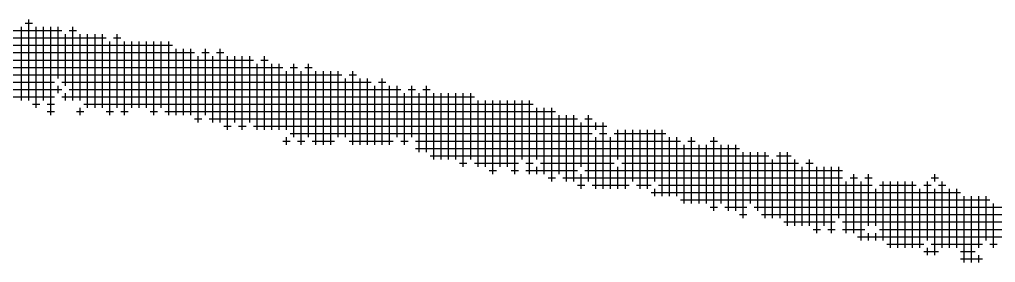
# Model space of a CAD drawing. Header units: feet. Extents: x 0 to 504600, y 0 to 356400.
# Drawn here: x 319613 to 320364, y 16007 to 16194 of the extents above; entities that cross this region are included whole.
import ezdxf

# ---------------------------------------------------------------- set-up
doc = ezdxf.new("R2010")
doc.units = ezdxf.units.FT
doc.header["$LTSCALE"] = 600
doc.header["$MEASUREMENT"] = 0
doc.layers.add('CX-COMM', color=3, linetype='CONTINUOUS')

msp = doc.modelspace()

# ---------------------------------------------------------------- linework, layer by layer
at = {"layer": 'CX-COMM'}
for p, q in [((319616.86, 16191.01, 14725.57), (319622.53, 16191.01, 14725.57)), ((319619.69, 16131.48, 14725.57), (319619.69, 16193.85, 14725.57)), ((319594.18, 16185.34, 14725.57), (319645.21, 16185.34, 14725.57)), ((319614.02, 16131.48, 14725.57), (319614.02, 16188.18, 14725.57)), ((319625.36, 16125.81, 14725.57), (319625.36, 16188.18, 14725.57)), ((319631.03, 16131.48, 14725.57), (319631.03, 16188.18, 14725.57)), ((319636.7, 16120.14, 14725.57), (319636.7, 16188.18, 14725.57)), ((319642.37, 16148.49, 14725.57), (319642.37, 16188.18, 14725.57)), ((319648.04, 16142.82, 14725.57), (319648.04, 16182.51, 14725.57)), ((319650.88, 16185.34, 14725.57), (319656.55, 16185.34, 14725.57)), ((319653.71, 16131.48, 14725.57), (319653.71, 16188.18, 14725.57)), ((319659.38, 16131.48, 14725.57), (319659.38, 16182.51, 14725.57)), ((319665.05, 16125.81, 14725.57), (319665.05, 16182.51, 14725.57)), ((319670.72, 16125.81, 14725.57), (319670.72, 16182.51, 14725.57)), ((319676.39, 16125.81, 14725.57), (319676.39, 16182.51, 14725.57)), ((319687.73, 16125.81, 14725.57), (319687.73, 16182.51, 14725.57)), ((319270.99, 16179.67, 14725.57), (319679.23, 16179.67, 14725.57)), ((319682.06, 16120.14, 14725.57), (319682.06, 16176.84, 14725.57)), ((319684.9, 16179.67, 14725.57), (319690.57, 16179.67, 14725.57)), ((319693.4, 16120.14, 14725.57), (319693.4, 16176.84, 14725.57)), ((319699.07, 16125.81, 14725.57), (319699.07, 16176.84, 14725.57)), ((319704.74, 16125.81, 14725.57), (319704.74, 16176.84, 14725.57)), ((319710.41, 16125.81, 14725.57), (319710.41, 16176.84, 14725.57)), ((319716.08, 16120.14, 14725.57), (319716.08, 16176.84, 14725.57)), ((319721.75, 16125.81, 14725.57), (319721.75, 16176.84, 14725.57)), ((319727.42, 16120.14, 14725.57), (319727.42, 16176.84, 14725.57)), ((319316.35, 16174, 14725.57), (319730.26, 16174, 14725.57)), ((319412.74, 16168.33, 14725.57), (319747.27, 16168.33, 14725.57)), ((319733.09, 16120.14, 14725.57), (319733.09, 16171.17, 14725.57)), ((319738.76, 16120.14, 14725.57), (319738.76, 16171.17, 14725.57)), ((319744.43, 16120.14, 14725.57), (319744.43, 16171.17, 14725.57)), ((319752.94, 16168.33, 14725.57), (319758.61, 16168.33, 14725.57)), ((319755.77, 16120.14, 14725.57), (319755.77, 16171.17, 14725.57)), ((319764.28, 16168.33, 14725.57), (319769.95, 16168.33, 14725.57)), ((319767.11, 16114.47, 14725.57), (319767.11, 16171.17, 14725.57)), ((319429.75, 16162.66, 14725.57), (319792.63, 16162.66, 14725.57)), ((319750.1, 16114.47, 14725.57), (319750.1, 16165.5, 14725.57)), ((319761.44, 16114.47, 14725.57), (319761.44, 16165.5, 14725.57)), ((319772.78, 16108.8, 14725.57), (319772.78, 16165.5, 14725.57)), ((319778.45, 16114.47, 14725.57), (319778.45, 16165.5, 14725.57)), ((319784.12, 16108.8, 14725.57), (319784.12, 16165.5, 14725.57)), ((319789.79, 16114.47, 14725.57), (319789.79, 16165.5, 14725.57)), ((319798.3, 16162.66, 14725.57), (319803.97, 16162.66, 14725.57)), ((319801.13, 16108.8, 14725.57), (319801.13, 16165.5, 14725.57)), ((319441.09, 16156.99, 14725.57), (319815.31, 16156.99, 14725.57)), ((319795.46, 16108.8, 14725.57), (319795.46, 16159.83, 14725.57)), ((319806.8, 16108.8, 14725.57), (319806.8, 16159.83, 14725.57)), ((319812.47, 16108.8, 14725.57), (319812.47, 16159.83, 14725.57)), ((319818.14, 16108.8, 14725.57), (319818.14, 16154.16, 14725.57)), ((319820.98, 16156.99, 14725.57), (319826.65, 16156.99, 14725.57)), ((319823.81, 16103.13, 14725.57), (319823.81, 16159.83, 14725.57)), ((319829.48, 16097.46, 14725.57), (319829.48, 16154.16, 14725.57)), ((319832.32, 16156.99, 14725.57), (319837.99, 16156.99, 14725.57)), ((319835.15, 16103.13, 14725.57), (319835.15, 16159.83, 14725.57)), ((319840.82, 16097.46, 14725.57), (319840.82, 16154.16, 14725.57)), ((319846.49, 16097.46, 14725.57), (319846.49, 16154.16, 14725.57)), ((319852.16, 16097.46, 14725.57), (319852.16, 16154.16, 14725.57)), ((319857.83, 16103.13, 14725.57), (319857.83, 16154.16, 14725.57)), ((319869.17, 16097.46, 14725.57), (319869.17, 16154.16, 14725.57)), ((319526.14, 16151.32, 14725.57), (319860.67, 16151.32, 14725.57)), ((319531.81, 16145.65, 14725.57), (319639.54, 16145.65, 14725.57)), ((319645.21, 16145.65, 14725.57), (319883.35, 16145.65, 14725.57)), ((319863.5, 16103.13, 14725.57), (319863.5, 16148.49, 14725.57)), ((319866.34, 16151.32, 14725.57), (319872.01, 16151.32, 14725.57)), ((319874.84, 16097.46, 14725.57), (319874.84, 16148.49, 14725.57)), ((319880.51, 16097.46, 14725.57), (319880.51, 16148.49, 14725.57)), ((319889.02, 16145.65, 14725.57), (319894.69, 16145.65, 14725.57)), ((319891.85, 16097.46, 14725.57), (319891.85, 16148.49, 14725.57)), ((319554.49, 16139.98, 14725.57), (319645.21, 16139.98, 14725.57)), ((319642.37, 16137.15, 14725.57), (319642.37, 16142.82, 14725.57)), ((319650.88, 16139.98, 14725.57), (319906.03, 16139.98, 14725.57)), ((319886.18, 16097.46, 14725.57), (319886.18, 16142.82, 14725.57)), ((319897.52, 16097.46, 14725.57), (319897.52, 16142.82, 14725.57)), ((319903.19, 16103.13, 14725.57), (319903.19, 16142.82, 14725.57)), ((319911.7, 16139.98, 14725.57), (319917.37, 16139.98, 14725.57)), ((319914.53, 16103.13, 14725.57), (319914.53, 16142.82, 14725.57)), ((319923.04, 16139.98, 14725.57), (319928.71, 16139.98, 14725.57)), ((319925.87, 16091.79, 14725.57), (319925.87, 16142.82, 14725.57)), ((319599.85, 16134.31, 14725.57), (319639.54, 16134.31, 14725.57)), ((319645.21, 16134.31, 14725.57), (319962.73, 16134.31, 14725.57)), ((319648.04, 16131.48, 14725.57), (319648.04, 16137.15, 14725.57)), ((319908.86, 16097.46, 14725.57), (319908.86, 16137.15, 14725.57)), ((319920.2, 16091.79, 14725.57), (319920.2, 16137.15, 14725.57)), ((319931.54, 16086.12, 14725.57), (319931.54, 16137.15, 14725.57)), ((319937.21, 16086.12, 14725.57), (319937.21, 16137.15, 14725.57)), ((319942.88, 16086.12, 14725.57), (319942.88, 16137.15, 14725.57)), ((319948.55, 16086.12, 14725.57), (319948.55, 16137.15, 14725.57)), ((319954.22, 16080.45, 14725.57), (319954.22, 16137.15, 14725.57)), ((319959.89, 16086.12, 14725.57), (319959.89, 16137.15, 14725.57)), ((319965.56, 16080.45, 14725.57), (319965.56, 16131.48, 14725.57)), ((319971.23, 16080.45, 14725.57), (319971.23, 16131.48, 14725.57)), ((319976.9, 16074.78, 14725.57), (319976.9, 16131.48, 14725.57)), ((319982.57, 16080.45, 14725.57), (319982.57, 16131.48, 14725.57)), ((319988.24, 16080.45, 14725.57), (319988.24, 16131.48, 14725.57)), ((319993.91, 16074.78, 14725.57), (319993.91, 16131.48, 14725.57)), ((319999.58, 16086.12, 14725.57), (319999.58, 16131.48, 14725.57)), ((320005.25, 16074.78, 14725.57), (320005.25, 16131.48, 14725.57)), ((319622.53, 16128.64, 14725.57), (319628.2, 16128.64, 14725.57)), ((319633.87, 16128.64, 14725.57), (319639.54, 16128.64, 14725.57)), ((319633.87, 16122.97, 14725.57), (319639.54, 16122.97, 14725.57)), ((319656.55, 16122.97, 14725.57), (319662.22, 16122.97, 14725.57)), ((319659.38, 16120.14, 14725.57), (319659.38, 16125.81, 14725.57)), ((319662.22, 16128.64, 14725.57), (320008.09, 16128.64, 14725.57)), ((319679.23, 16122.97, 14725.57), (319684.9, 16122.97, 14725.57)), ((319690.57, 16122.97, 14725.57), (319696.24, 16122.97, 14725.57)), ((319713.25, 16122.97, 14725.57), (319718.92, 16122.97, 14725.57)), ((319724.59, 16122.97, 14725.57), (320025.1, 16122.97, 14725.57)), ((320010.92, 16086.12, 14725.57), (320010.92, 16125.81, 14725.57)), ((320016.59, 16074.78, 14725.57), (320016.59, 16125.81, 14725.57)), ((320022.26, 16069.11, 14725.57), (320022.26, 16125.81, 14725.57)), ((319747.27, 16117.3, 14725.57), (319752.94, 16117.3, 14725.57)), ((319758.61, 16117.3, 14725.57), (320042.11, 16117.3, 14725.57)), ((320027.93, 16074.78, 14725.57), (320027.93, 16120.14, 14725.57)), ((320033.6, 16069.11, 14725.57), (320033.6, 16120.14, 14725.57)), ((320039.27, 16069.11, 14725.57), (320039.27, 16120.14, 14725.57)), ((320047.78, 16117.3, 14725.57), (320053.45, 16117.3, 14725.57)), ((320050.61, 16069.11, 14725.57), (320050.61, 16120.14, 14725.57)), ((319769.95, 16111.63, 14725.57), (319775.62, 16111.63, 14725.57)), ((319781.29, 16111.63, 14725.57), (319786.96, 16111.63, 14725.57)), ((319792.63, 16111.63, 14725.57), (320064.79, 16111.63, 14725.57)), ((320044.94, 16080.45, 14725.57), (320044.94, 16114.47, 14725.57)), ((320056.28, 16108.8, 14725.57), (320056.28, 16114.47, 14725.57)), ((320061.95, 16063.44, 14725.57), (320061.95, 16114.47, 14725.57)), ((320073.29, 16086.12, 14725.57), (320073.29, 16108.8, 14725.57)), ((320078.96, 16063.44, 14725.57), (320078.96, 16108.8, 14725.57)), ((320084.63, 16069.11, 14725.57), (320084.63, 16108.8, 14725.57)), ((320090.3, 16063.44, 14725.57), (320090.3, 16108.8, 14725.57)), ((320095.97, 16063.44, 14725.57), (320095.97, 16108.8, 14725.57)), ((320101.64, 16069.11, 14725.57), (320101.64, 16108.8, 14725.57)), ((320107.31, 16057.77, 14725.57), (320107.31, 16108.8, 14725.57)), ((319815.31, 16100.29, 14725.57), (319820.98, 16100.29, 14725.57)), ((319818.14, 16097.46, 14725.57), (319818.14, 16103.13, 14725.57)), ((319820.98, 16105.96, 14725.57), (320053.45, 16105.96, 14725.57)), ((319826.65, 16100.29, 14725.57), (319832.32, 16100.29, 14725.57)), ((319837.99, 16100.29, 14725.57), (319855, 16100.29, 14725.57)), ((319866.34, 16100.29, 14725.57), (319900.36, 16100.29, 14725.57)), ((319906.03, 16100.29, 14725.57), (319911.7, 16100.29, 14725.57)), ((319917.37, 16100.29, 14725.57), (320121.49, 16100.29, 14725.57)), ((320056.28, 16063.44, 14725.57), (320056.28, 16103.13, 14725.57)), ((320059.12, 16105.96, 14725.57), (320064.79, 16105.96, 14725.57)), ((320067.62, 16063.44, 14725.57), (320067.62, 16103.13, 14725.57)), ((320070.46, 16105.96, 14725.57), (320110.15, 16105.96, 14725.57)), ((320112.98, 16057.77, 14725.57), (320112.98, 16103.13, 14725.57)), ((320118.65, 16057.77, 14725.57), (320118.65, 16103.13, 14725.57)), ((320127.16, 16100.29, 14725.57), (320132.83, 16100.29, 14725.57)), ((320129.99, 16052.1, 14725.57), (320129.99, 16103.13, 14725.57)), ((320144.17, 16100.29, 14725.57), (320149.84, 16100.29, 14725.57)), ((320147, 16046.43, 14725.57), (320147, 16103.13, 14725.57)), ((319917.37, 16094.62, 14725.57), (320166.85, 16094.62, 14725.57)), ((320124.32, 16052.1, 14725.57), (320124.32, 16097.46, 14725.57)), ((320135.66, 16052.1, 14725.57), (320135.66, 16097.46, 14725.57)), ((320141.33, 16052.1, 14725.57), (320141.33, 16097.46, 14725.57)), ((320152.67, 16052.1, 14725.57), (320152.67, 16097.46, 14725.57)), ((320158.34, 16046.43, 14725.57), (320158.34, 16097.46, 14725.57)), ((320164.01, 16046.43, 14725.57), (320164.01, 16097.46, 14725.57)), ((319928.71, 16088.95, 14725.57), (320189.53, 16088.95, 14725.57)), ((320169.68, 16040.76, 14725.57), (320169.68, 16091.79, 14725.57)), ((320175.35, 16052.1, 14725.57), (320175.35, 16091.79, 14725.57)), ((320181.02, 16046.43, 14725.57), (320181.02, 16091.79, 14725.57)), ((320186.69, 16040.76, 14725.57), (320186.69, 16091.79, 14725.57)), ((320192.36, 16040.76, 14725.57), (320192.36, 16086.12, 14725.57)), ((320195.2, 16088.95, 14725.57), (320206.54, 16088.95, 14725.57)), ((320198.03, 16040.76, 14725.57), (320198.03, 16091.79, 14725.57)), ((320203.7, 16035.09, 14725.57), (320203.7, 16091.79, 14725.57)), ((320209.37, 16035.09, 14725.57), (320209.37, 16086.12, 14725.57)), ((320220.71, 16035.09, 14725.57), (320220.71, 16086.12, 14725.57)), ((319951.39, 16083.28, 14725.57), (319957.06, 16083.28, 14725.57)), ((319962.73, 16083.28, 14725.57), (319996.75, 16083.28, 14725.57)), ((319974.07, 16077.61, 14725.57), (319979.74, 16077.61, 14725.57)), ((319991.08, 16077.61, 14725.57), (319996.75, 16077.61, 14725.57)), ((320002.42, 16083.28, 14725.57), (320008.09, 16083.28, 14725.57)), ((320002.42, 16077.61, 14725.57), (320042.11, 16077.61, 14725.57)), ((320010.92, 16074.78, 14725.57), (320010.92, 16080.45, 14725.57)), ((320013.76, 16083.28, 14725.57), (320070.46, 16083.28, 14725.57)), ((320047.78, 16077.61, 14725.57), (320246.23, 16077.61, 14725.57)), ((320073.29, 16063.44, 14725.57), (320073.29, 16080.45, 14725.57)), ((320076.13, 16083.28, 14725.57), (320212.21, 16083.28, 14725.57)), ((320215.04, 16035.09, 14725.57), (320215.04, 16080.45, 14725.57)), ((320217.88, 16083.28, 14725.57), (320223.55, 16083.28, 14725.57)), ((320226.38, 16029.42, 14725.57), (320226.38, 16080.45, 14725.57)), ((320232.05, 16035.09, 14725.57), (320232.05, 16080.45, 14725.57)), ((320237.72, 16029.42, 14725.57), (320237.72, 16080.45, 14725.57)), ((320243.39, 16040.76, 14725.57), (320243.39, 16080.45, 14725.57)), ((320019.43, 16071.94, 14725.57), (320025.1, 16071.94, 14725.57)), ((320030.77, 16071.94, 14725.57), (320246.23, 16071.94, 14725.57)), ((320044.94, 16063.44, 14725.57), (320044.94, 16074.78, 14725.57)), ((320251.9, 16071.94, 14725.57), (320257.57, 16071.94, 14725.57)), ((320254.73, 16029.42, 14725.57), (320254.73, 16074.78, 14725.57)), ((320263.24, 16071.94, 14725.57), (320268.91, 16071.94, 14725.57)), ((320266.07, 16035.09, 14725.57), (320266.07, 16074.78, 14725.57)), ((320314.27, 16071.94, 14725.57), (320319.94, 16071.94, 14725.57)), ((320317.1, 16069.11, 14725.57), (320317.1, 16074.78, 14725.57)), ((320042.11, 16066.27, 14725.57), (320047.78, 16066.27, 14725.57)), ((320053.45, 16066.27, 14725.57), (320081.8, 16066.27, 14725.57)), ((320087.47, 16066.27, 14725.57), (320098.81, 16066.27, 14725.57)), ((320101.64, 16057.77, 14725.57), (320101.64, 16063.44, 14725.57)), ((320104.48, 16066.27, 14725.57), (320268.91, 16066.27, 14725.57)), ((320249.06, 16029.42, 14725.57), (320249.06, 16069.11, 14725.57)), ((320260.4, 16023.75, 14725.57), (320260.4, 16069.11, 14725.57)), ((320271.74, 16035.09, 14725.57), (320271.74, 16063.44, 14725.57)), ((320274.58, 16066.27, 14725.57), (320302.93, 16066.27, 14725.57)), ((320277.41, 16023.75, 14725.57), (320277.41, 16069.11, 14725.57)), ((320283.08, 16018.08, 14725.57), (320283.08, 16069.11, 14725.57)), ((320288.75, 16018.08, 14725.57), (320288.75, 16069.11, 14725.57)), ((320294.42, 16018.08, 14725.57), (320294.42, 16069.11, 14725.57)), ((320300.09, 16018.08, 14725.57), (320300.09, 16069.11, 14725.57)), ((320305.76, 16018.08, 14725.57), (320305.76, 16063.44, 14725.57)), ((320308.6, 16066.27, 14725.57), (320314.27, 16066.27, 14725.57)), ((320311.43, 16023.75, 14725.57), (320311.43, 16069.11, 14725.57)), ((320317.1, 16012.41, 14725.57), (320317.1, 16063.44, 14725.57)), ((320319.94, 16066.27, 14725.57), (320325.61, 16066.27, 14725.57)), ((320322.77, 16018.08, 14725.57), (320322.77, 16069.11, 14725.57)), ((320328.44, 16018.08, 14725.57), (320328.44, 16063.44, 14725.57)), ((320334.11, 16018.08, 14725.57), (320334.11, 16063.44, 14725.57)), ((320098.81, 16060.6, 14725.57), (320336.95, 16060.6, 14725.57)), ((320121.49, 16054.93, 14725.57), (320359.63, 16054.93, 14725.57)), ((320339.78, 16006.74, 14725.57), (320339.78, 16057.77, 14725.57)), ((320345.45, 16006.74, 14725.57), (320345.45, 16057.77, 14725.57)), ((320351.12, 16018.08, 14725.57), (320351.12, 16057.77, 14725.57)), ((320356.79, 16023.75, 14725.57), (320356.79, 16057.77, 14725.57)), ((320144.17, 16049.26, 14725.57), (320149.84, 16049.26, 14725.57)), ((320155.51, 16049.26, 14725.57), (320172.52, 16049.26, 14725.57)), ((320178.19, 16049.26, 14725.57), (320387.98, 16049.26, 14725.57)), ((320362.46, 16018.08, 14725.57), (320362.46, 16052.1, 14725.57)), ((320166.85, 16043.59, 14725.57), (320172.52, 16043.59, 14725.57)), ((320183.86, 16043.59, 14725.57), (320416.33, 16043.59, 14725.57)), ((320200.87, 16037.92, 14725.57), (320240.56, 16037.92, 14725.57)), ((320223.55, 16032.25, 14725.57), (320229.22, 16032.25, 14725.57)), ((320234.89, 16032.25, 14725.57), (320240.56, 16032.25, 14725.57)), ((320246.23, 16037.92, 14725.57), (320439.01, 16037.92, 14725.57)), ((320246.23, 16032.25, 14725.57), (320263.24, 16032.25, 14725.57)), ((320274.58, 16032.25, 14725.57), (320461.69, 16032.25, 14725.57)), ((320257.57, 16026.58, 14725.57), (320495.71, 16026.58, 14725.57)), ((320266.07, 16023.75, 14725.57), (320266.07, 16029.42, 14725.57)), ((320271.74, 16023.75, 14725.57), (320271.74, 16029.42, 14725.57)), ((320280.25, 16020.91, 14725.57), (320308.6, 16020.91, 14725.57)), ((320311.43, 16012.41, 14725.57), (320311.43, 16018.08, 14725.57)), ((320314.27, 16020.91, 14725.57), (320353.96, 16020.91, 14725.57)), ((320359.63, 16020.91, 14725.57), (320365.3, 16020.91, 14725.57)), ((320308.6, 16015.24, 14725.57), (320319.94, 16015.24, 14725.57)), ((320336.95, 16015.24, 14725.57), (320348.29, 16015.24, 14725.57)), ((320351.12, 16006.74, 14725.57), (320351.12, 16012.41, 14725.57)), ((320336.95, 16009.57, 14725.57), (320353.96, 16009.57, 14725.57))]:
    msp.add_line(p, q, dxfattribs=at)

doc.saveas('drawing.dxf')
